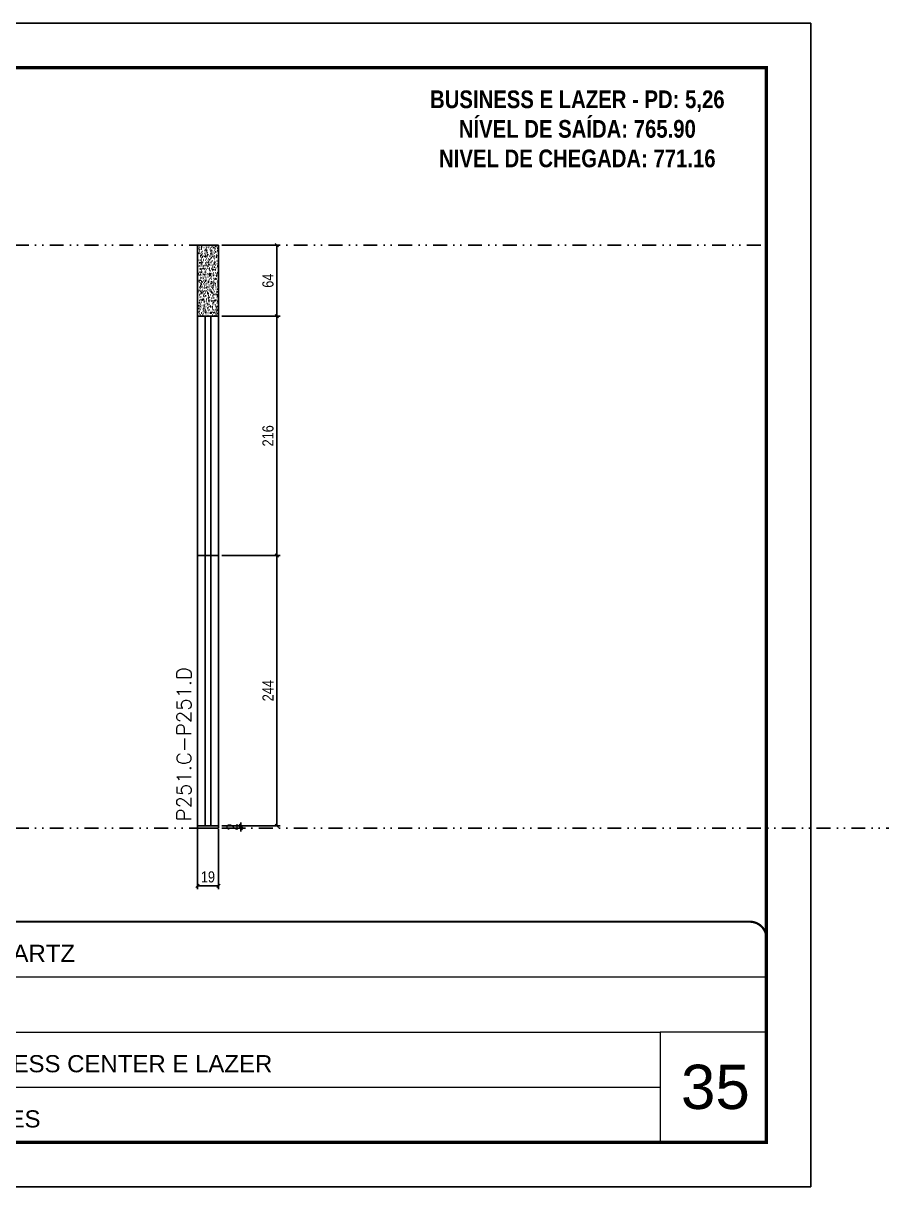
# Model space of a CAD drawing. Extents: x 13379 to 23315, y 867 to 16997.
# Drawn here: x 18330 to 19105, y 6610 to 7660 of the extents above; entities that cross this region are included whole.
import ezdxf

# ---------------------------------------------------------------- set-up
doc = ezdxf.new("R2010")
doc.units = 0
for name, pattern in [('CONTINUO', [0]), ('DASHED', [0.75, 0.5, -0.25]), ('DIVIDE2', [0.625, 0.25, -0.125, 0, -0.125, 0, -0.125])]:
    doc.linetypes.add(name, pattern=pattern)
for name, color, linetype, lineweight in [('CARIMBO', 255, 'Continuous', 9), ('Folhas', 255, 'Continuous', 9), ('SARRAFO DE PRESSAO', 251, 'DASHED', 9), ('Texto Seção', 7, 'Continuous', 15)]:
    doc.layers.add(name, color=color, linetype=linetype, lineweight=lineweight)
for name, color, linetype in [('COTA', 241, 'Continuous'), ('NOMENCLATURA', 7, 'Continuous'), ('Nível', 160, 'Continuous'), ('Painéis', 200, 'Continuous'), ('SARR_2.2x7', 40, 'Continuous')]:
    doc.layers.add(name, color=color, linetype=linetype)
doc.layers.add('Laje_Perimetro', color=7, linetype='Continuous', plot=False)
doc.styles.add('ARIAL', font='arial.ttf')
doc.styles.add('COTA TECNICA', font='techl___.ttf', dxfattribs={"height": 10})
doc.styles.add('COTA TECNICA-50', font='techl___.ttf', dxfattribs={"height": 10})
doc.styles.add('REGUA-120', font='ROMANS.shx', dxfattribs={"height": 15})
doc.styles.add('ROMANC', font='techb___.ttf', dxfattribs={"height": 2.5})
doc.styles.add('Tecnologia', font='')
doc.styles.get('Tecnologia').set_extended_font_data('Forgotten Futurist')
doc.dimstyles.new('COTA PAINEL-50', dxfattribs={"dimtxt": 10, "dimasz": 3, "dimexe": 3, "dimexo": 3, "dimgap": 3, "dimtad": 1, "dimdec": 1, "dimzin": 12, "dimdsep": 46, "dimtxsty": 'COTA TECNICA-50', "dimblk1": 'OBLIQUE', "dimblk2": 'OBLIQUE', "dimsah": 1, "dimcen": 0.9, "dimclrd": 4, "dimclre": 4, "dimclrt": 240, "dimadec": 1, "dimazin": 3, "dimtfac": 1, "dimtdec": 1, "dimtmove": 0, "dimatfit": 3, "dimfxl": 1, "dimtolj": 1, "dimtzin": 12, "dimarcsym": 0})
doc.dimstyles.new('PAINEL', dxfattribs={"dimtxt": 10, "dimasz": 3, "dimexe": 3, "dimexo": 3, "dimgap": 3, "dimtad": 1, "dimdec": 1, "dimzin": 12, "dimdsep": 46, "dimtxsty": 'COTA TECNICA', "dimblk1": 'OBLIQUE', "dimblk2": 'OBLIQUE', "dimsah": 1, "dimcen": 0.9, "dimclrd": 4, "dimclre": 4, "dimclrt": 240, "dimadec": 1, "dimazin": 3, "dimtfac": 1, "dimtdec": 1, "dimtmove": 0, "dimatfit": 3, "dimfxl": 1, "dimtolj": 1, "dimtzin": 12, "dimarcsym": 0})

# ---------------------------------------------------------------- blocks, each defined once
blk = doc.blocks.new('9999999999')
at = {"color": 30, "linetype": 'CONTINUO'}
for p, q in [((98564.6, 34230.2), (98564.6, 34429.4)), ((98564.6, 34379.6), (99584, 34379.6)), ((98564.6, 34329.8), (99488, 34329.8)), ((99584, 34329.8), (99488, 34329.8)), ((99488, 34329.8), (99488, 34230.2)), ((98564.6, 34280), (99488, 34280))]:
    blk.add_line(p, q, dxfattribs=at)
at = {"color": 30, "linetype": 'CONTINUO', "const_width": 2}
blk.add_lwpolyline([(99584, 34230.2), (99584, 34414.4, 0.414214), (99569, 34429.4), (98229, 34429.4, 0.414214), (98214, 34414.4), (98214, 34245.2, 0.414214), (98229, 34230.2), (99584, 34230.2)], format="xyb", dxfattribs=at)
at = {"layer": 'Folhas'}
blk.add_lwpolyline([(98139, 34190.2), (99624, 34190.2), (99624, 35240.2), (98139, 35240.2)], close=True, dxfattribs=at)
at = {"layer": 'Folhas', "color": 30, "const_width": 3}
blk.add_lwpolyline([(98214, 34230.2), (99584, 34230.2), (99584, 35200.2), (98214, 35200.2)], close=True, dxfattribs=at)
at = {"color": 7, "linetype": 'Continuous', "ltscale": 5, "style": 'ARIAL'}
for s, height, p in [('SCHWARTZ', 15.48, (98837.7, 34393.1)), ('GWT', 15.48, (98837.7, 34343.3)), ('BUSINESS CENTER E LAZER', 15.483, (98837.7, 34293.5)), ('NOVA SISTEMAS CONSTRUTIVOS', 11.059, (98263.2, 34267.2)), ('PILARES', 15.48, (98837.7, 34243.7))]:
    blk.add_text(s, height=height, dxfattribs=at).set_placement(p)
at = {"layer": 'Folhas', "color": 7, "style": 'Tecnologia', "width": 1.5}
for s, p in [('CLIENTE:', (98573.7, 34397.2)), ('OBRA:', (98573.7, 34347.3)), ('PAVIMENTO:', (98573.7, 34297.5)), ('PROJETO:', (98573.7, 34247.7))]:
    blk.add_text(s, height=14, dxfattribs=at).set_placement(p)
blk = doc.blocks.new('_Oblique')
at = {"color": 0, "linetype": 'ByBlock', "lineweight": -2}
blk.add_line((-0.5, -0.5), (0.5, 0.5), dxfattribs=at)
blk = doc.blocks.new('*D1239')
at = {"layer": 'COTA', "color": 4, "lineweight": -2, "transparency": 16777216}
for p, q in [((18509.6, 7459.6), (18562.4, 7459.6)), ((18559.4, 7395.6), (18559.4, 7459.6)), ((18509.6, 7395.6), (18562.4, 7395.6))]:
    blk.add_line(p, q, dxfattribs=at)
at = {"layer": 'Defpoints', "color": 0, "transparency": 16777216}
for p in [(18506.6, 7459.6), (18559.4, 7459.6), (18506.6, 7395.6)]:
    blk.add_point(p, dxfattribs=at)
at = {"layer": 'COTA', "color": 4, "lineweight": -2, "transparency": 16777216, "xscale": 3, "yscale": 3, "zscale": 3}
for p, rotation in [((18559.4, 7459.6), 90), ((18559.4, 7395.6), 270)]:
    blk.add_blockref('_Oblique', p, dxfattribs=dict(at, rotation=rotation))
at = {"layer": 'COTA', "color": 240, "transparency": 16777216, "insert": (18551.3, 7427.6), "char_height": 10, "attachment_point": 5, "rotation": 90, "style": 'COTA TECNICA'}
blk.add_mtext('\\A1;64', dxfattribs=at)
blk = doc.blocks.new('*D1240')
at = {"layer": 'COTA', "color": 4, "lineweight": -2, "transparency": 16777216}
for p, q in [((18487.6, 6932.6), (18487.6, 6878.4)), ((18506.6, 6932.6), (18506.6, 6878.4)), ((18487.6, 6881.4), (18506.6, 6881.4))]:
    blk.add_line(p, q, dxfattribs=at)
at = {"layer": 'Defpoints', "color": 0, "transparency": 16777216}
for p in [(18487.6, 6935.6), (18506.6, 6935.6), (18506.6, 6881.4)]:
    blk.add_point(p, dxfattribs=at)
at = {"layer": 'COTA', "color": 4, "lineweight": -2, "transparency": 16777216, "xscale": 3, "yscale": 3, "zscale": 3, "rotation": 180}
blk.add_blockref('_Oblique', (18487.6, 6881.4), dxfattribs=at)
at = {"layer": 'COTA', "color": 4, "lineweight": -2, "transparency": 16777216, "xscale": 3, "yscale": 3, "zscale": 3}
blk.add_blockref('_Oblique', (18506.6, 6881.4), dxfattribs=at)
at = {"layer": 'COTA', "color": 240, "transparency": 16777216, "insert": (18497.1, 6889.5), "char_height": 10, "attachment_point": 5, "style": 'COTA TECNICA'}
blk.add_mtext('\\A1;19', dxfattribs=at)
blk = doc.blocks.new('*D1241')
at = {"layer": 'COTA', "color": 4, "lineweight": -2, "transparency": 16777216}
for p, q in [((18509.6, 6935.6), (18529.9, 6935.6)), ((18509.6, 6933.6), (18529.9, 6933.6)), ((18526.9, 6935.6), (18526.9, 6938.6)), ((18526.9, 6933.6), (18526.9, 6935.6)), ((18526.9, 6933.6), (18526.9, 6930.6))]:
    blk.add_line(p, q, dxfattribs=at)
at = {"layer": 'Defpoints', "color": 0, "transparency": 16777216}
for p in [(18506.6, 6935.6), (18506.6, 6933.6), (18526.9, 6935.6)]:
    blk.add_point(p, dxfattribs=at)
at = {"layer": 'COTA', "color": 4, "lineweight": -2, "transparency": 16777216, "xscale": 3, "yscale": 3, "zscale": 3}
for p, rotation in [((18526.9, 6935.6), 270), ((18526.9, 6933.6), 90)]:
    blk.add_blockref('_Oblique', p, dxfattribs=dict(at, rotation=rotation))
at = {"layer": 'COTA', "color": 240, "transparency": 16777216, "insert": (18518.9, 6934.6), "char_height": 10, "attachment_point": 5, "rotation": 90, "style": 'COTA TECNICA-50'}
blk.add_mtext('\\A1;2', dxfattribs=at)
blk = doc.blocks.new('*D1249')
at = {"layer": 'COTA', "color": 4, "linetype": 'ByBlock', "lineweight": -2, "transparency": 16777216}
for p, q in [((18509.6, 7179.6), (18562.4, 7179.6)), ((18559.4, 6935.6), (18559.4, 7179.6)), ((18509.6, 6935.6), (18562.4, 6935.6))]:
    blk.add_line(p, q, dxfattribs=at)
at = {"layer": 'Defpoints', "color": 0, "linetype": 'ByBlock', "transparency": 16777216}
for p in [(18506.6, 7179.6), (18559.4, 7179.6), (18506.6, 6935.6)]:
    blk.add_point(p, dxfattribs=at)
at = {"layer": 'COTA', "color": 4, "linetype": 'ByBlock', "lineweight": -2, "transparency": 16777216, "xscale": 3, "yscale": 3, "zscale": 3}
for p, rotation in [((18559.4, 7179.6), 90), ((18559.4, 6935.6), 270)]:
    blk.add_blockref('_Oblique', p, dxfattribs=dict(at, rotation=rotation))
at = {"layer": 'COTA', "color": 240, "linetype": 'ByBlock', "transparency": 16777216, "insert": (18551.3, 7057.6), "char_height": 10, "attachment_point": 5, "rotation": 90, "style": 'COTA TECNICA'}
blk.add_mtext('\\A1;244', dxfattribs=at)
blk = doc.blocks.new('*D1243')
at = {"layer": 'COTA', "color": 4, "lineweight": -2, "transparency": 16777216}
for p, q in [((18509.6, 7395.6), (18562.4, 7395.6)), ((18559.4, 7395.6), (18559.4, 7179.6)), ((18509.6, 7179.6), (18562.4, 7179.6))]:
    blk.add_line(p, q, dxfattribs=at)
at = {"layer": 'Defpoints', "color": 0, "transparency": 16777216}
for p in [(18506.6, 7395.6), (18506.6, 7179.6), (18559.4, 7179.6)]:
    blk.add_point(p, dxfattribs=at)
at = {"layer": 'COTA', "color": 4, "lineweight": -2, "transparency": 16777216, "xscale": 3, "yscale": 3, "zscale": 3}
for p, rotation in [((18559.4, 7395.6), 90), ((18559.4, 7179.6), 270)]:
    blk.add_blockref('_Oblique', p, dxfattribs=dict(at, rotation=rotation))
at = {"layer": 'COTA', "color": 240, "transparency": 16777216, "insert": (18551.3, 7287.6), "char_height": 10, "attachment_point": 5, "rotation": 90, "style": 'COTA TECNICA'}
blk.add_mtext('\\A1;216', dxfattribs=at)

msp = doc.modelspace()

# ---------------------------------------------------------------- hatches: boundary and pattern name
at = {"layer": 'COTA', "linetype": 'ByBlock'}
h = msp.add_hatch(dxfattribs=at)
h.set_pattern_fill('AR-CONC', color=256, scale=0.03)
h.set_pattern_definition([(50, (-113155.801, -26315.144), (5.46554007, -0.47817257), [0.5715, -6.2865]), (355, (-113155.801, -26315.144), (-1.05730264, 5.73170536), [0.4572, -5.02921753]), (100.4514447, (-113155.3453, -26315.184), (4.40823741, 5.25353256), [0.48570026, -5.34270734]), (46.1842, (-113155.801, -26313.62), (8.13237123, -1.26126984), [0.85725, -9.42975]), (96.6355576, (-113155.123, -26313.725), (7.122124, 7.42278374), [0.7285507, -8.01406824]), (351.184151, (-113155.801, -26313.62), (7.122124, 7.42278374), [0.685799, -7.54379196]), (21, (-113155.039, -26314.001), (4.54843174, -3.06795595), [0.5715, -6.2865]), (326, (-113155.039, -26314.001), (1.85406085, 5.52563898), [0.4572, -5.0292]), (71.451445, (-113154.66, -26314.2566), (6.40249258, 2.45768307), [0.48570026, -5.34269813]), (37.5, (-113155.8008, -26315.144), (0.092658098, 2.536651166), [0, -4.96824, 0, -5.1054, 0, -5.04825]), (7.5, (-113155.8008, -26315.144), (2.004589875, 3.005417245), [0, -2.91084, 0, -4.85394, 0, -1.92405]), (327.5, (-113157.5, -26315.144), (4.067717855, -0.17186232), [0, -1.905, 0, -5.9436, 0, -7.8867]), (317.5, (-113158.262, -26315.144), (4.44387544, 0.76279473), [0, -2.4765, 0, -3.94716, 0, -5.6007])])
h.paths.add_polyline_path([(18506.57, 7395.57), (18506.57, 7459.57), (18487.57, 7459.57), (18487.57, 7395.57)])

# ---------------------------------------------------------------- linework, layer by layer
msp.add_lwpolyline([(18487.57, 7395.57), (18506.57, 7395.57), (18506.57, 7459.57), (18487.57, 7459.57)], close=True, dxfattribs=at)
at = {"layer": 'Laje_Perimetro'}
msp.add_lwpolyline([(19041, 7659.92), (17556, 7659.92), (17556, 6609.92), (19041, 6609.92)], close=True, dxfattribs=at)
at = {"layer": 'Nível', "color": 4, "linetype": 'DIVIDE2', "ltscale": 50}
for p, q in [((17631, 7459.57), (19001, 7459.57)), ((17631, 6933.57), (21112.79, 6933.57))]:
    msp.add_line(p, q, dxfattribs=at)
at = {"layer": 'Painéis'}
for points in [[(18487.57, 7179.57), (18506.57, 7179.57), (18506.57, 7395.57), (18487.57, 7395.57)], [(18487.57, 6935.57), (18506.57, 6935.57), (18506.57, 7179.57), (18487.57, 7179.57)], [(18487.57, 6935.57), (18506.57, 6935.57), (18506.57, 6933.57), (18487.57, 6933.57)]]:
    msp.add_lwpolyline(points, close=True, dxfattribs=at)
at = {"layer": 'SARR_2.2x7'}
for p, q in [((18494.57, 7179.57), (18494.57, 7395.57)), ((18499.57, 7179.57), (18499.57, 7395.57)), ((18494.57, 7179.57), (18494.57, 6935.57)), ((18499.57, 7179.57), (18499.57, 6935.57))]:
    msp.add_line(p, q, dxfattribs=at)

# ---------------------------------------------------------------- block references
at = {"layer": 'SARRAFO DE PRESSAO', "color": 6, "linetype": 'ByBlock'}
msp.add_blockref('9999999999', (-80582.98, -27580.29), dxfattribs=at)

# ---------------------------------------------------------------- texts
at = {"layer": 'CARIMBO', "style": 'ARIAL'}
msp.add_text('35', height=40, dxfattribs=at).set_placement((18923.86, 6680.06))
at = {"layer": 'NOMENCLATURA', "color": 2, "insert": (18830.38, 7625.98), "char_height": 16, "attachment_point": 2, "style": 'ROMANC'}
msp.add_mtext_dynamic_manual_height_columns('\\PBUSINESS E LAZER - PD: 5,26\\PNÍVEL DE SAÍDA: 765.90\\PNIVEL DE CHEGADA: 771.16', width=376.0554, gutter_width=1, heights=[0], dxfattribs=at)
at = {"layer": 'Texto Seção', "insert": (18468.89, 6939.71), "char_height": 13, "width": 285.3299, "attachment_point": 1, "rotation": 90, "style": 'REGUA-120'}
msp.add_mtext('P251.C-P251.D', dxfattribs=at)

# ---------------------------------------------------------------- dimensions: what is measured, and where the dimension line sits
at = {"layer": 'COTA'}
dim = msp.add_linear_dim(base=(18559.4, 7459.57), p1=(18506.57, 7395.57), p2=(18506.57, 7459.57), angle=90, dimstyle='PAINEL', override={"dimarcsym": 2}, dxfattribs=at)
dim.commit()
dim.dimension.update_dxf_attribs({"geometry": '*D1239', "text_midpoint": (18551.29, 7427.57)})
dim = msp.add_linear_dim(base=(18559.4, 7179.57), p1=(18506.57, 7395.57), p2=(18506.57, 7179.57), angle=90, dimstyle='PAINEL', dxfattribs=at)
dim.commit()
dim.dimension.update_dxf_attribs({"geometry": '*D1243', "text_midpoint": (18551.29, 7287.57)})
at = {"layer": 'COTA', "linetype": 'ByBlock'}
dim = msp.add_linear_dim(base=(18559.4, 7179.57), p1=(18506.57, 6935.57), p2=(18506.57, 7179.57), angle=90, dimstyle='PAINEL', dxfattribs=at)
dim.commit()
dim.dimension.update_dxf_attribs({"geometry": '*D1249', "text_midpoint": (18551.32, 7057.57)})
at = {"layer": 'COTA'}
dim = msp.add_linear_dim(base=(18506.57, 6881.39), p1=(18487.57, 6935.57), p2=(18506.57, 6935.57), dimstyle='PAINEL', override={"dimarcsym": 2}, dxfattribs=at)
dim.commit()
dim.dimension.update_dxf_attribs({"geometry": '*D1240', "text_midpoint": (18497.07, 6889.48)})
dim = msp.add_linear_dim(base=(18526.92, 6935.57), p1=(18506.57, 6933.57), p2=(18506.57, 6935.57), angle=90, dimstyle='COTA PAINEL-50', dxfattribs=at)
dim.commit()
dim.dimension.update_dxf_attribs({"geometry": '*D1241', "text_midpoint": (18526.92, 6934.57), "dimtype": 160})

doc.saveas('drawing.dxf')
